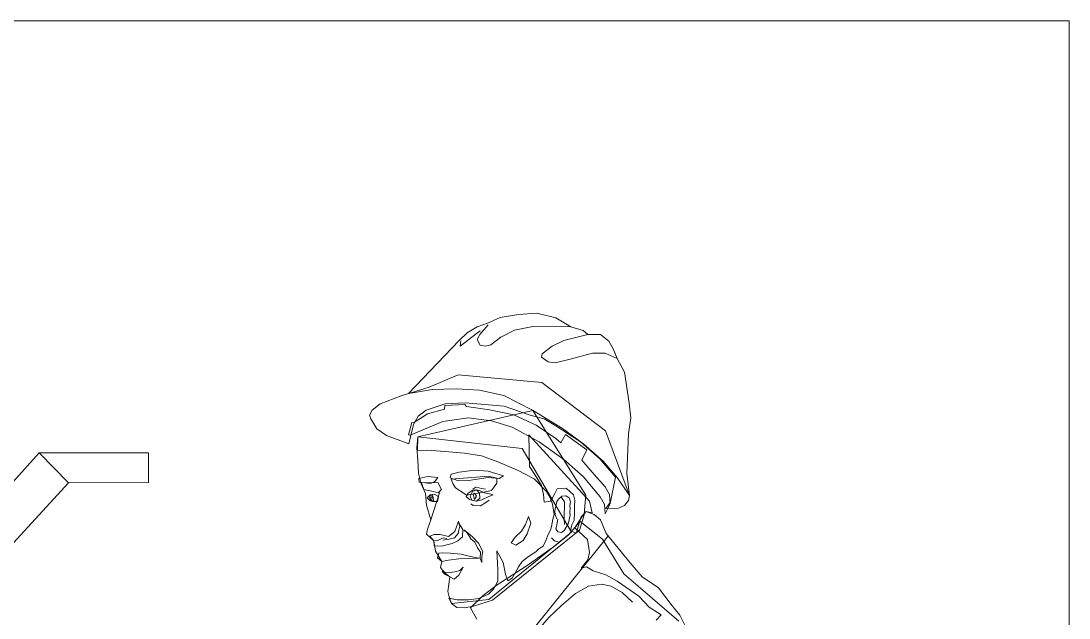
# Model space of a CAD drawing. Header units: millimetres. Extents: x -346728 to 1320345, y -537202 to -385966.
# Drawn here: x 681261 to 691149, y -494305 to -488670 of the extents above; entities that cross this region are included whole.
import ezdxf

# ---------------------------------------------------------------- set-up
doc = ezdxf.new("R2010")
doc.units = ezdxf.units.MM
doc.header["$LTSCALE"] = 100
doc.layers.add('MAY', color=2, linetype='Continuous', lineweight=13)
doc.layers.add('THAY', color=155, linetype='Continuous', lineweight=20)

msp = doc.modelspace()

# ---------------------------------------------------------------- linework, layer by layer
at = {"layer": 'MAY', "color": 33}
for p, q in [((685781, -491467.2, -881.1), (685726.3, -491493.8, -881.1)), ((685954.9, -491439.6, -881.1), (685781, -491467.2, -881.1)), ((686126.6, -491428.8, -881.1), (685954.9, -491439.6, -881.1)), ((686308.2, -491470.4, -881.1), (686126.6, -491428.8, -881.1)), ((686449.6, -491557.6, -881.1), (686308.2, -491470.4, -881.1)), ((685564.6, -491557, -881.1), (685472, -491612.6, -881.1)), ((685671.7, -491520.5, -881.1), (685564.6, -491557, -881.1)), ((685669.4, -491537.2, -881.1), (685589, -491628.4, -881.1)), ((685726.3, -491493.8, -881.1), (685671.7, -491520.5, -881.1)), ((685917.9, -491587.8, -881.1), (686075.1, -491558, -881.1)), ((686075.1, -491558, -881.1), (686416.1, -491553, -881.1)), ((686416.1, -491553, -881.1), (686449.6, -491557.6, -881.1)), ((686564.3, -491590.1, -881.1), (686449.6, -491557.6, -881.1)), ((685472, -491612.6, -881.1), (685393.9, -491687.1, -881.1)), ((685403.8, -491739.5, -881.1), (685555.6, -491623.9, -881.1)), ((685555.6, -491623.9, -881.1), (685593.5, -491595, -881.1)), ((685589, -491628.4, -881.1), (685565.5, -491676.3, -881.1)), ((685565.5, -491676.3, -881.1), (685592.2, -491731, -881.1)), ((685694.7, -491727.8, -881.1), (685789.6, -491655.5, -881.1)), ((685789.6, -491655.5, -881.1), (685917.9, -491587.8, -881.1)), ((686609.9, -491630.3, -881.1), (686381.4, -491684.5, -881.1)), ((686609.9, -491630.3, -881.1), (686564.3, -491590.1, -881.1)), ((686729.2, -491629.4, -881.1), (686609.9, -491630.3, -881.1)), ((686806, -491690.9, -881.1), (686729.2, -491629.4, -881.1)), ((685393.9, -491687.1, -881.1), (684918.1, -492184.5, -881.1)), ((685410.6, -491689.4, -881.1), (685403.8, -491739.5, -881.1)), ((685592.2, -491731, -881.1), (685642.3, -491737.7, -881.1)), ((685642.3, -491737.7, -881.1), (685694.7, -491727.8, -881.1)), ((686272, -491737.8, -881.1), (686177.2, -491810.1, -881.1)), ((686381.4, -491684.5, -881.1), (686272, -491737.8, -881.1)), ((686847.1, -491764.5, -881.1), (686806, -491690.9, -881.1)), ((686885.9, -491854.8, -881.1), (686847.1, -491764.5, -881.1)), ((686177.2, -491810.1, -881.1), (686172.6, -491843.5, -881.1)), ((686172.6, -491843.5, -881.1), (686235, -491886, -881.1)), ((686301.8, -491895, -881.1), (686442.3, -491862.9, -881.1)), ((686442.3, -491862.9, -881.1), (686654.2, -491806.5, -881.1)), ((686654.2, -491806.5, -881.1), (686773.4, -491805.6, -881.1)), ((686773.4, -491805.6, -881.1), (686885.9, -491854.8, -881.1)), ((686953.7, -491983.1, -881.1), (686885.9, -491854.8, -881.1)), ((686235, -491886, -881.1), (686301.8, -491895, -881.1)), ((685384.3, -492009.2, -881.1), (685113.3, -492125.7, -881.1)), ((686174.4, -492082, -881.1), (685384.3, -492009.2, -881.1)), ((686998.8, -492278.6, -881.1), (686953.7, -491983.1, -881.1)), ((685113.3, -492125.7, -881.1), (684846.8, -492208.8, -881.1)), ((684918.1, -492184.5, -881.1), (685144.5, -492147, -881.1)), ((685144.5, -492147, -881.1), (685366.3, -492142.9, -881.1)), ((685366.3, -492142.9, -881.1), (685585.8, -492155.6, -881.1)), ((685585.8, -492155.6, -881.1), (685817.5, -492204, -881.1)), ((686776.6, -492537.9, -881.1), (686174.4, -492082, -881.1)), ((684846.8, -492208.8, -881.1), (684649.3, -492284.3, -881.1)), ((685262.4, -492282.1, -881.1), (685450.7, -492273.5, -881.1)), ((685450.7, -492273.5, -881.1), (685820.7, -492306.5, -881.1)), ((685817.5, -492204, -881.1), (686088.1, -492342.7, -881.1)), ((684573.5, -492342.1, -881.1), (684550, -492390, -881.1)), ((684649.3, -492284.3, -881.1), (684573.5, -492342.1, -881.1)), ((686091.7, -492347.7, -881.1), (685006.2, -492593.8, -881.1)), ((685008, -492400.8, -881.1), (685083.9, -492343, -881.1)), ((685083.9, -492343, -881.1), (685262.4, -492282.1, -881.1)), ((685096.1, -492378.7, -881.1), (685255.6, -492332.2, -881.1)), ((685255.6, -492332.2, -881.1), (685260.1, -492298.8, -881.1)), ((685260.1, -492298.8, -881.1), (685448.5, -492290.2, -881.1)), ((685448.5, -492290.2, -881.1), (685462.9, -492309.2, -881.1)), ((685462.9, -492309.2, -881.1), (685680.2, -492338.6, -881.1)), ((685680.2, -492338.6, -881.1), (685911.9, -492386.9, -881.1)), ((685820.7, -492306.5, -881.1), (686064.6, -492390.5, -881.1)), ((686088.1, -492342.7, -881.1), (686370.9, -492517, -881.1)), ((686591, -493145.5, -881.1), (686091.7, -492347.7, -881.1)), ((687014.2, -492416.8, -881.1), (686998.8, -492278.6, -881.1)), ((684550, -492390, -881.1), (684562.2, -492425.7, -881.1)), ((684562.2, -492425.7, -881.1), (684617.7, -492518.3, -881.1)), ((684916.3, -492575.7, -881.1), (684948.8, -492460.9, -881.1)), ((685239.8, -492449.2, -881.1), (684933, -492577.9, -881.1)), ((684948.8, -492460.9, -881.1), (684965.5, -492463.2, -881.1)), ((684963.3, -492479.9, -881.1), (685008, -492400.8, -881.1)), ((684965.5, -492463.2, -881.1), (685096.1, -492378.7, -881.1)), ((685482.8, -492414, -881.1), (685239.8, -492449.2, -881.1)), ((685700.1, -492443.4, -881.1), (685482.8, -492414, -881.1)), ((685896.1, -492503.9, -881.1), (685700.1, -492443.4, -881.1)), ((685911.9, -492386.9, -881.1), (686120.2, -492483.1, -881.1)), ((686064.6, -492390.5, -881.1), (686196.1, -492425.3, -881.1)), ((686196.1, -492425.3, -881.1), (686306.3, -492491.3, -881.1)), ((686993.8, -492567.2, -881.1), (687014.2, -492416.8, -881.1)), ((684617.7, -492518.3, -881.1), (684711.2, -492582, -881.1)), ((684921.7, -492661.5, -881.1), (684963.3, -492479.9, -881.1)), ((686150, -492640.4, -881.1), (685896.1, -492503.9, -881.1)), ((686120.2, -492483.1, -881.1), (686307.2, -492610.6, -881.1)), ((686306.3, -492491.3, -881.1), (686541.2, -492642.2, -881.1)), ((686352.8, -492650.8, -881.1), (686397.5, -492571.7, -881.1)), ((686370.9, -492517, -881.1), (686572.4, -492663.4, -881.1)), ((686397.5, -492571.7, -881.1), (686599, -492718.1, -881.1)), ((687000.6, -493146.8, -881.1), (686776.6, -492537.9, -881.1)), ((686977.5, -492939.5, -881.1), (686993.8, -492567.2, -881.1)), ((684711.2, -492582, -881.1), (684921.7, -492661.5, -881.1)), ((684933, -492577.9, -881.1), (684916.3, -492575.7, -881.1)), ((685006.2, -492593.8, -881.1), (684995, -492698, -881.1)), ((685006.2, -492593.8, -881.1), (685001.3, -492723.1, -881.1)), ((685989.2, -492704.3, -881.1), (685006.2, -492593.8, -881.1)), ((686053, -492576.2, -881.1), (686058.4, -492873.7, -881.1)), ((686626.2, -493200.6, -881.1), (686053, -492576.2, -881.1)), ((686382.6, -492808, -881.1), (686150, -492640.4, -881.1)), ((686307.2, -492610.6, -881.1), (686352.8, -492650.8, -881.1)), ((686541.2, -492642.2, -881.1), (686723.7, -492803, -881.1)), ((686572.4, -492663.4, -881.1), (686754.8, -492824.3, -881.1)), ((684995, -492698, -881.1), (685004, -492818.5, -881.1)), ((685001.3, -492723.1, -881.1), (685096.7, -492720.5, -881.1)), ((685096.7, -492720.5, -881.1), (685259.9, -492732.8, -881.1)), ((685259.9, -492732.8, -881.1), (685445.7, -492750.2, -881.1)), ((685445.7, -492750.2, -881.1), (685606.4, -492773.8, -881.1)), ((686454.6, -493494.6, -881.1), (685989.2, -492704.3, -881.1)), ((686599, -492718.1, -881.1), (686552, -492813.9, -881.1)), ((685004, -492818.5, -881.1), (685012.9, -492939, -881.1)), ((685606.4, -492773.8, -881.1), (685759.6, -492831.4, -881.1)), ((685759.6, -492831.4, -881.1), (685944.2, -492907.7, -881.1)), ((686565.1, -492968.8, -881.1), (686382.6, -492808, -881.1)), ((686552, -492813.9, -881.1), (686669.9, -492948.9, -881.1)), ((686723.7, -492803, -881.1), (686870.5, -492976.1, -881.1)), ((686754.8, -492824.3, -881.1), (686887.2, -492978.3, -881.1)), ((685012.9, -492939, -881.1), (685038.1, -493039.4, -881.1)), ((685319.2, -492947.4, -881.1), (685311.7, -492981.3, -881.1)), ((685394.5, -492928.5, -881.1), (685319.2, -492947.4, -881.1)), ((685670.7, -492965.8, -881.1), (685320.5, -492995.1, -881.1)), ((685492.4, -492914.6, -881.1), (685394.5, -492928.5, -881.1)), ((685587.8, -492911.9, -881.1), (685492.4, -492914.6, -881.1)), ((685669.4, -492918.1, -881.1), (685587.8, -492911.9, -881.1)), ((685813.8, -492961.9, -881.1), (685669.4, -492918.1, -881.1)), ((685749.8, -492983.3, -881.1), (685670.7, -492965.8, -881.1)), ((685772.4, -492988.3, -881.1), (685813.8, -492961.9, -881.1)), ((685944.2, -492907.7, -881.1), (686103.7, -492990.4, -881.1)), ((686058.4, -492873.7, -881.1), (686111.2, -492956.5, -881.1)), ((686111.2, -492956.5, -881.1), (686172.9, -493053.1, -881.1)), ((686726.4, -493160.8, -881.1), (686565.1, -492968.8, -881.1)), ((686669.9, -492948.9, -881.1), (686773.3, -493065, -881.1)), ((687000.6, -493146.8, -881.1), (686977.5, -492939.5, -881.1)), ((685100.8, -492970.3, -881.1), (685014.2, -492986.7, -881.1)), ((685014.2, -492986.7, -881.1), (685018, -493023.1, -881.1)), ((685018, -493023.1, -881.1), (685122.2, -493034.3, -881.1)), ((685038.1, -493039.4, -881.1), (685077.1, -493131, -881.1)), ((685195, -493026.6, -881.1), (685040.6, -493028.1, -881.1)), ((685040.6, -493028.1, -881.1), (685062, -493092.1, -881.1)), ((685193.7, -492978.9, -881.1), (685100.8, -492970.3, -881.1)), ((685122.2, -493034.3, -881.1), (685161.1, -493019.2, -881.1)), ((685161.1, -493019.2, -881.1), (685193.7, -492978.9, -881.1)), ((685227.7, -493093.1, -881.1), (685195, -493026.6, -881.1)), ((685311.7, -492981.3, -881.1), (685388.3, -493010.1, -881.1)), ((685320.5, -492995.1, -881.1), (685335.6, -493034, -881.1)), ((685335.6, -493034, -881.1), (685362, -493075.4, -881.1)), ((685388.3, -493010.1, -881.1), (685483.7, -493007.5, -881.1)), ((685483.7, -493007.5, -881.1), (685668.2, -492977.1, -881.1)), ((685668.2, -492977.1, -881.1), (685772.4, -492988.3, -881.1)), ((685699.7, -493102.6, -881.1), (685751.1, -493031, -881.1)), ((685751.1, -493031, -881.1), (685749.8, -492983.3, -881.1)), ((686103.7, -492990.4, -881.1), (686219.4, -493110.8, -881.1)), ((686172.9, -493053.1, -881.1), (686189.3, -493139.7, -881.1)), ((686773.3, -493065, -881.1), (686814.5, -493138.7, -881.1)), ((686870.5, -492976.1, -881.1), (686822.1, -493207.8, -881.1)), ((686887.2, -492978.3, -881.1), (687000.6, -493146.8, -881.1)), ((685062, -493092.1, -881.1), (685107.2, -493102.1, -881.1)), ((685077.1, -493131, -881.1), (685088.6, -493240.2, -881.1)), ((685092.3, -493169.9, -881.1), (685122.3, -493141, -881.1)), ((685107.2, -493102.1, -881.1), (685152.4, -493112, -881.1)), ((685117.4, -493163.6, -881.1), (685114.9, -493174.9, -881.1)), ((685128.7, -493166.1, -881.1), (685117.4, -493163.6, -881.1)), ((685119.8, -493152.3, -881.1), (685144.9, -493145.9, -881.1)), ((685121.2, -493200, -881.1), (685119.8, -493152.3, -881.1)), ((685122.3, -493141, -881.1), (685158.7, -493137.1, -881.1)), ((685142.4, -493157.2, -881.1), (685128.7, -493166.1, -881.1)), ((685208.9, -493124.5, -881.1), (685128.9, -493379.4, -881.1)), ((685140, -493168.5, -881.1), (685142.4, -493157.2, -881.1)), ((685144.9, -493145.9, -881.1), (685157.6, -493196.1, -881.1)), ((685152.4, -493112, -881.1), (685197.6, -493122, -881.1)), ((685158.7, -493137.1, -881.1), (685201.4, -493158.4, -881.1)), ((685201.4, -493158.4, -881.1), (685191.5, -493203.6, -881.1)), ((685197.6, -493122, -881.1), (685227.7, -493093.1, -881.1)), ((685362, -493075.4, -881.1), (685413.5, -493110.5, -881.1)), ((685413.5, -493110.5, -881.1), (685465, -493145.6, -881.1)), ((685481.3, -493125.5, -881.1), (685462.5, -493156.9, -881.1)), ((685462.5, -493156.9, -881.1), (685491.4, -493187, -881.1)), ((685465, -493145.6, -881.1), (685613.1, -493119, -881.1)), ((685522.7, -493099, -881.1), (685481.3, -493125.5, -881.1)), ((685498.9, -493153.1, -881.1), (685520.2, -493110.3, -881.1)), ((685514, -493191.9, -881.1), (685498.9, -493153.1, -881.1)), ((685520.2, -493110.3, -881.1), (685559.1, -493095.2, -881.1)), ((685559.1, -493095.2, -881.1), (685522.7, -493099, -881.1)), ((685552.8, -493070.1, -881.1), (685525.2, -493087.7, -881.1)), ((685526.5, -493135.4, -881.1), (685540.3, -493126.6, -881.1)), ((685539.1, -493185.6, -881.1), (685526.5, -493135.4, -881.1)), ((685557.9, -493154.2, -881.1), (685539.1, -493185.6, -881.1)), ((685540.3, -493126.6, -881.1), (685557.9, -493154.2, -881.1)), ((685609.3, -493082.6, -881.1), (685552.8, -493070.1, -881.1)), ((685593, -493102.7, -881.1), (685559.1, -493095.2, -881.1)), ((685559.1, -493095.2, -881.1), (685588, -493125.3, -881.1)), ((685588, -493125.3, -881.1), (685589.3, -493173, -881.1)), ((685635.7, -493124, -881.1), (685593, -493102.7, -881.1)), ((685643.2, -493090.1, -881.1), (685609.3, -493082.6, -881.1)), ((685609.4, -493189.3, -881.1), (685675.9, -493156.6, -881.1)), ((685613.1, -493119, -881.1), (685699.7, -493102.6, -881.1)), ((685680.9, -493134, -881.1), (685635.7, -493124, -881.1)), ((685675.9, -493156.6, -881.1), (685714.8, -493141.5, -881.1)), ((685714.8, -493141.5, -881.1), (685680.9, -493134, -881.1)), ((686189.3, -493139.7, -881.1), (686196.9, -493212.5, -881.1)), ((686219.4, -493110.8, -881.1), (686254.6, -493165.9, -881.1)), ((686254.6, -493165.9, -881.1), (686276, -493229.9, -881.1)), ((686277.2, -493170.9, -881.1), (686298.5, -493128.2, -881.1)), ((686298.5, -493128.2, -881.1), (686319.8, -493085.5, -881.1)), ((686319.8, -493085.5, -881.1), (686356.2, -493081.7, -881.1)), ((686363.8, -493154.5, -881.1), (686333.7, -493183.4, -881.1)), ((686356.2, -493081.7, -881.1), (686403.9, -493080.4, -881.1)), ((686361.3, -493165.8, -881.1), (686387.7, -493207.2, -881.1)), ((686400.2, -493150.7, -881.1), (686363.8, -493154.5, -881.1)), ((686431.6, -493169.5, -881.1), (686400.2, -493150.7, -881.1)), ((686403.9, -493080.4, -881.1), (686473, -493143.1, -881.1)), ((686473, -493143.1, -881.1), (686485.6, -493193.3, -881.1)), ((686579.8, -493249.7, -881.1), (686591, -493145.5, -881.1)), ((686767.5, -493234.4, -881.1), (686726.4, -493160.8, -881.1)), ((686814.5, -493138.7, -881.1), (686819.9, -493224.5, -881.1)), ((686993.8, -493197, -881.1), (687000.6, -493146.8, -881.1)), ((685088.6, -493240.2, -881.1), (685128.9, -493379.4, -881.1)), ((685121.2, -493200, -881.1), (685092.3, -493169.9, -881.1)), ((685114.9, -493174.9, -881.1), (685126.2, -493177.4, -881.1)), ((685157.6, -493196.1, -881.1), (685121.2, -493200, -881.1)), ((685143.8, -493204.9, -881.1), (685121.2, -493200, -881.1)), ((685126.2, -493177.4, -881.1), (685123.7, -493188.7, -881.1)), ((685123.7, -493188.7, -881.1), (685135, -493191.1, -881.1)), ((685135, -493191.1, -881.1), (685137.5, -493179.8, -881.1)), ((685137.5, -493179.8, -881.1), (685148.8, -493182.3, -881.1)), ((685151.3, -493171, -881.1), (685140, -493168.5, -881.1)), ((685191.5, -493203.6, -881.1), (685143.8, -493204.9, -881.1)), ((685148.8, -493182.3, -881.1), (685151.3, -493171, -881.1)), ((685491.4, -493187, -881.1), (685525.3, -493194.4, -881.1)), ((685506.5, -493225.8, -881.1), (685526.6, -493242.1, -881.1)), ((685559.2, -493201.9, -881.1), (685514, -493191.9, -881.1)), ((685525.3, -493194.4, -881.1), (685559.2, -493201.9, -881.1)), ((685526.6, -493242.1, -881.1), (685596.9, -493245.8, -881.1)), ((685589.3, -493173, -881.1), (685559.2, -493201.9, -881.1)), ((685559.2, -493201.9, -881.1), (685609.4, -493189.3, -881.1)), ((685596.9, -493245.8, -881.1), (685638.3, -493219.4, -881.1)), ((685638.3, -493219.4, -881.1), (685679.7, -493193, -881.1)), ((686196.9, -493212.5, -881.1), (686258.4, -493202.3, -881.1)), ((686258.4, -493202.3, -881.1), (686277.2, -493170.9, -881.1)), ((686276, -493229.9, -881.1), (686289.9, -493327.8, -881.1)), ((686304.9, -493260, -881.1), (686297.4, -493293.9, -881.1)), ((686309.9, -493237.4, -881.1), (686304.9, -493260, -881.1)), ((686317.4, -493203.5, -881.1), (686309.9, -493237.4, -881.1)), ((686333.7, -493183.4, -881.1), (686317.4, -493203.5, -881.1)), ((686389, -493254.9, -881.1), (686385.3, -493325.2, -881.1)), ((686387.7, -493207.2, -881.1), (686389, -493254.9, -881.1)), ((686446.7, -493208.4, -881.1), (686431.6, -493169.5, -881.1)), ((686439.2, -493242.3, -881.1), (686446.7, -493208.4, -881.1)), ((686443, -493278.7, -881.1), (686439.2, -493242.3, -881.1)), ((686484.4, -493252.3, -881.1), (686483.2, -493311.3, -881.1)), ((686485.6, -493193.3, -881.1), (686484.4, -493252.3, -881.1)), ((686573.6, -493331.2, -881.1), (686579.8, -493249.7, -881.1)), ((686648.9, -493312.3, -881.1), (686626.2, -493200.6, -881.1)), ((686772.9, -493320.3, -881.1), (686767.5, -493234.4, -881.1)), ((686822.1, -493207.8, -881.1), (686779.7, -493270.1, -881.1)), ((686819.9, -493224.5, -881.1), (686796.4, -493272.4, -881.1)), ((686898.9, -493269.2, -881.1), (686953.6, -493242.6, -881.1)), ((686953.6, -493242.6, -881.1), (686993.8, -493197, -881.1)), ((686048.9, -493345.7, -881.1), (686020.2, -493422.3, -881.1)), ((686070.4, -493409.7, -881.1), (686048.9, -493345.7, -881.1)), ((686289.9, -493327.8, -881.1), (686279.9, -493373, -881.1)), ((686297.4, -493293.9, -881.1), (686301.2, -493330.3, -881.1)), ((686301.2, -493330.3, -881.1), (686316.3, -493369.2, -881.1)), ((686385.3, -493325.2, -881.1), (686386.6, -493372.9, -881.1)), ((686429.3, -493394.2, -881.1), (686436.8, -493360.3, -881.1)), ((686436.8, -493360.3, -881.1), (686441.8, -493337.7, -881.1)), ((686438, -493301.3, -881.1), (686443, -493278.7, -881.1)), ((686441.8, -493337.7, -881.1), (686438, -493301.3, -881.1)), ((686483.2, -493311.3, -881.1), (686479.5, -493381.6, -881.1)), ((686559.8, -493340.1, -881.1), (686487.1, -493454.4, -881.1)), ((686499.8, -493504.6, -881.1), (686546, -493348.9, -881.1)), ((686529.9, -493475.7, -881.1), (686573.6, -493331.2, -881.1)), ((686546, -493348.9, -881.1), (686592.4, -493299.8, -881.1)), ((686592.4, -493299.8, -881.1), (686559.8, -493340.1, -881.1)), ((686592.4, -493299.8, -881.1), (686648.9, -493312.3, -881.1)), ((686669, -493328.6, -881.1), (686592.4, -493299.8, -881.1)), ((686729.3, -493377.5, -881.1), (686669, -493328.6, -881.1)), ((686796.4, -493272.4, -881.1), (686772.9, -493320.3, -881.1)), ((686779.7, -493270.1, -881.1), (686898.9, -493269.2, -881.1)), ((685128.9, -493379.4, -881.1), (685097.6, -493467.3, -881.1)), ((685385, -493400.5, -881.1), (685353.7, -493488.4, -881.1)), ((685429, -493469.5, -881.1), (685385, -493400.5, -881.1)), ((685387.5, -493389.2, -881.1), (685400.1, -493439.4, -881.1)), ((685400.1, -493439.4, -881.1), (685392.6, -493473.3, -881.1)), ((686020.2, -493422.3, -881.1), (685982.6, -493485.1, -881.1)), ((686036.6, -493508.9, -881.1), (686070.4, -493409.7, -881.1)), ((686265, -493440.8, -881.1), (686257.5, -493474.7, -881.1)), ((686279.9, -493373, -881.1), (686265, -493440.8, -881.1)), ((686315.2, -493428.2, -881.1), (686307.7, -493462.1, -881.1)), ((686307.7, -493462.1, -881.1), (686325.3, -493489.7, -881.1)), ((686320.1, -493405.6, -881.1), (686315.2, -493428.2, -881.1)), ((686327.6, -493371.7, -881.1), (686320.1, -493405.6, -881.1)), ((686386.6, -493372.9, -881.1), (686387.9, -493420.6, -881.1)), ((686386.8, -493479.6, -881.1), (686405.6, -493448.2, -881.1)), ((686405.6, -493448.2, -881.1), (686424.3, -493416.8, -881.1)), ((686424.3, -493416.8, -881.1), (686429.3, -493394.2, -881.1)), ((686536, -493394.1, -881.1), (686424.5, -493523.5, -881.1)), ((686458.2, -493424.3, -881.1), (686445.8, -493480.8, -881.1)), ((686479.5, -493381.6, -881.1), (686458.2, -493424.3, -881.1)), ((686487.1, -493454.4, -881.1), (686605.3, -493563.4, -881.1)), ((686748.4, -493559.5, -881.1), (686536, -493394.1, -881.1)), ((686783.4, -493508, -881.1), (686729.3, -493377.5, -881.1)), ((685097.6, -493467.3, -881.1), (685087.6, -493512.5, -881.1)), ((685087.6, -493512.5, -881.1), (685156.8, -493575.2, -881.1)), ((685157.9, -493516.2, -881.1), (685119.1, -493531.3, -881.1)), ((685119.1, -493531.3, -881.1), (685156.8, -493575.2, -881.1)), ((685216.9, -493517.4, -881.1), (685157.9, -493516.2, -881.1)), ((685245.8, -493547.5, -881.1), (685193.2, -493571.4, -881.1)), ((685296, -493534.9, -881.1), (685216.9, -493517.4, -881.1)), ((685302.3, -493560, -881.1), (685240.9, -493570.1, -881.1)), ((685279.7, -493555, -881.1), (685245.8, -493547.5, -881.1)), ((685353.7, -493488.4, -881.1), (685296, -493534.9, -881.1)), ((685352.5, -493547.4, -881.1), (685302.3, -493560, -881.1)), ((685385.1, -493507.2, -881.1), (685352.5, -493547.4, -881.1)), ((685381.4, -493577.5, -881.1), (685425.3, -493539.7, -881.1)), ((685392.6, -493473.3, -881.1), (685385.1, -493507.2, -881.1)), ((685425.3, -493539.7, -881.1), (685429, -493469.5, -881.1)), ((685440.3, -493471.9, -881.1), (685469.2, -493502, -881.1)), ((685480.5, -493504.5, -881.1), (685440.3, -493471.9, -881.1)), ((685469.2, -493502, -881.1), (685504.4, -493557.2, -881.1)), ((685520.7, -493537.1, -881.1), (685480.5, -493504.5, -881.1)), ((685504.4, -493557.2, -881.1), (685544.6, -493589.8, -881.1)), ((685578.5, -493597.3, -881.1), (685520.7, -493537.1, -881.1)), ((685674.6, -494128.1, -881.1), (686454.6, -493494.6, -881.1)), ((685708.5, -494135.6, -881.1), (686529.9, -493475.7, -881.1)), ((686803.6, -493524.3, -881.1), (685774.6, -494802.1, -881.1)), ((685922.4, -493542.9, -881.1), (685887.3, -493594.4, -881.1)), ((685982.6, -493485.1, -881.1), (685922.4, -493542.9, -881.1)), ((685999, -493571.7, -881.1), (686036.6, -493508.9, -881.1)), ((686236.2, -493517.4, -881.1), (686212.4, -493571.4, -881.1)), ((686257.5, -493474.7, -881.1), (686236.2, -493517.4, -881.1)), ((686265.1, -493547.5, -881.1), (686294, -493577.6, -881.1)), ((686424.5, -493523.5, -881.1), (686295.3, -493625.3, -881.1)), ((686325.3, -493489.7, -881.1), (686359.2, -493497.2, -881.1)), ((686359.2, -493497.2, -881.1), (686386.8, -493479.6, -881.1)), ((686445.8, -493480.8, -881.1), (686499.8, -493504.6, -881.1)), ((686948.3, -493888.1, -881.1), (686748.4, -493559.5, -881.1)), ((687007.2, -493782.6, -881.1), (686783.4, -493508, -881.1)), ((685193.2, -493571.4, -881.1), (685156.8, -493575.2, -881.1)), ((685156.8, -493575.2, -881.1), (685170.7, -493673.1, -881.1)), ((685156.8, -493575.2, -881.1), (685158.1, -493622.9, -881.1)), ((685158.1, -493622.9, -881.1), (685228.4, -493626.6, -881.1)), ((685228.4, -493626.6, -881.1), (685328.8, -493601.4, -881.1)), ((685328.8, -493601.4, -881.1), (685381.4, -493577.5, -881.1)), ((685544.6, -493589.8, -881.1), (685568.6, -493642.5, -881.1)), ((685568.6, -493642.5, -881.1), (685595, -493683.9, -881.1)), ((685620.1, -493677.6, -881.1), (685578.5, -493597.3, -881.1)), ((685887.3, -493594.4, -881.1), (685930, -493615.7, -881.1)), ((685930, -493615.7, -881.1), (685999, -493571.7, -881.1)), ((686295.3, -493625.3, -881.1), (686028.2, -493815.2, -881.1)), ((686147.2, -493651.8, -881.1), (686117.1, -493680.8, -881.1)), ((686188.6, -493625.4, -881.1), (686147.2, -493651.8, -881.1)), ((686212.4, -493571.4, -881.1), (686188.6, -493625.4, -881.1)), ((686294, -493577.6, -881.1), (686327.9, -493585.1, -881.1)), ((686605.3, -493563.4, -881.1), (686625.5, -493686.4, -881.1)), ((685170.7, -493673.1, -881.1), (685232.3, -493769.7, -881.1)), ((685202.1, -493691.9, -881.1), (685192.1, -493737.1, -881.1)), ((685192.1, -493737.1, -881.1), (685232.3, -493769.7, -881.1)), ((685238.5, -493688.1, -881.1), (685202.1, -493691.9, -881.1)), ((685232.3, -493769.7, -881.1), (685293.8, -493759.6, -881.1)), ((685308.8, -493691.8, -881.1), (685238.5, -493688.1, -881.1)), ((685293.8, -493759.6, -881.1), (685391.7, -493745.6, -881.1)), ((685413, -493702.9, -881.1), (685308.8, -493691.8, -881.1)), ((685391.7, -493745.6, -881.1), (685487.1, -493743, -881.1)), ((685503.4, -493722.9, -881.1), (685413, -493702.9, -881.1)), ((685487.1, -493743, -881.1), (685582.5, -493740.4, -881.1)), ((685582.5, -493740.4, -881.1), (685503.4, -493722.9, -881.1)), ((685595, -493683.9, -881.1), (685593.8, -493742.9, -881.1)), ((685593.8, -493742.9, -881.1), (685608.9, -493781.8, -881.1)), ((685608.9, -493781.8, -881.1), (685610.1, -493722.8, -881.1)), ((685610.1, -493722.8, -881.1), (685620.1, -493677.6, -881.1)), ((685811, -493779, -881.1), (685751.9, -493671.2, -881.1)), ((685751.9, -493671.2, -881.1), (685759.6, -493850.6, -881.1)), ((686048.1, -493724.8, -881.1), (685990.5, -493771.3, -881.1)), ((686117.1, -493680.8, -881.1), (686048.1, -493724.8, -881.1)), ((686610.5, -493754.2, -881.1), (686545.3, -493834.6, -881.1)), ((686625.5, -493686.4, -881.1), (686610.5, -493754.2, -881.1)), ((685232.3, -493769.7, -881.1), (685219.8, -493826.2, -881.1)), ((685219.8, -493826.2, -881.1), (685237.4, -493853.8, -881.1)), ((685237.4, -493853.8, -881.1), (685266.3, -493883.9, -881.1)), ((685403.1, -493854.8, -881.1), (685352.9, -493867.4, -881.1)), ((685393.1, -493900, -881.1), (685433.2, -493825.9, -881.1)), ((685433.2, -493825.9, -881.1), (685403.1, -493854.8, -881.1)), ((686028.2, -493815.2, -881.1), (685752.2, -493991.2, -881.1)), ((685759.6, -493850.6, -881.1), (685759.7, -493957.3, -881.1)), ((685833.7, -493890.7, -881.1), (685811, -493779, -881.1)), ((685955.4, -493822.8, -881.1), (685896.5, -493928.3, -881.1)), ((685990.5, -493771.3, -881.1), (685955.4, -493822.8, -881.1)), ((686545.3, -493834.6, -881.1), (686595.5, -493822, -881.1)), ((686595.5, -493822, -881.1), (686658.3, -493859.6, -881.1)), ((687120.3, -493914.3, -881.1), (687007.2, -493782.6, -881.1)), ((685291.4, -493877.6, -881.1), (685234.9, -493865.1, -881.1)), ((685234.9, -493865.1, -881.1), (685263.8, -493895.2, -881.1)), ((685263.8, -493895.2, -881.1), (685306.5, -493916.5, -881.1)), ((685266.3, -493883.9, -881.1), (685306.5, -493916.5, -881.1)), ((685306.5, -493916.5, -881.1), (685287.9, -494054.6, -881.1)), ((685352.9, -493867.4, -881.1), (685291.4, -493877.6, -881.1)), ((685306.5, -493916.5, -881.1), (685349.2, -493937.7, -881.1)), ((685349.2, -493937.7, -881.1), (685393.1, -493900, -881.1)), ((685759.7, -493957.3, -881.1), (685719.7, -494031.4, -881.1)), ((685855.1, -493954.7, -881.1), (685833.7, -493890.7, -881.1)), ((685896.5, -493928.3, -881.1), (685855.1, -493954.7, -881.1)), ((686658.3, -493859.6, -881.1), (686780.2, -493898.4, -881.1)), ((686780.2, -493898.4, -881.1), (686885.7, -493957.2, -881.1)), ((686885.7, -493957.2, -881.1), (687091.7, -494097.6, -881.1)), ((687466, -494334.3, -881.1), (686948.3, -493888.1, -881.1)), ((687274.9, -494019.5, -881.1), (687120.3, -493914.3, -881.1)), ((685287.9, -494054.6, -881.1), (685300.5, -494104.7, -881.1)), ((685752.2, -493991.2, -881.1), (685623.1, -494093.1, -881.1)), ((685719.7, -494031.4, -881.1), (685673.3, -494080.4, -881.1)), ((686614.6, -494004, -881.1), (686492.9, -494071.9, -881.1)), ((686737.6, -493983.8, -881.1), (686614.6, -494004, -881.1)), ((686828, -494003.7, -881.1), (686737.6, -493983.8, -881.1)), ((686933.5, -494062.6, -881.1), (686828, -494003.7, -881.1)), ((687394.3, -494176.3, -881.1), (687274.9, -494019.5, -881.1)), ((685298, -494116, -881.1), (685321.9, -494168.7, -881.1)), ((685377.1, -494133.5, -881.1), (685298, -494116, -881.1)), ((685300.5, -494104.7, -881.1), (685321.9, -494168.7, -881.1)), ((685321.9, -494168.7, -881.1), (685674.6, -494128.1, -881.1)), ((685483.8, -494133.4, -881.1), (685377.1, -494133.5, -881.1)), ((685581.7, -494119.5, -881.1), (685483.8, -494133.4, -881.1)), ((685623.1, -494093.1, -881.1), (685502.7, -494208.7, -881.1)), ((685530.3, -494191.1, -881.1), (685708.5, -494135.6, -881.1)), ((685673.3, -494080.4, -881.1), (685581.7, -494119.5, -881.1)), ((686492.9, -494071.9, -881.1), (686361.3, -494185.1, -881.1)), ((687031.5, -494155.4, -881.1), (686933.5, -494062.6, -881.1)), ((687091.7, -494097.6, -881.1), (687187.2, -494201.6, -881.1)), ((685321.9, -494168.7, -881.1), (685373.4, -494203.8, -881.1)), ((685373.4, -494203.8, -881.1), (685443.7, -494207.5, -881.1)), ((685443.7, -494207.5, -881.1), (685530.3, -494191.1, -881.1)), ((685502.7, -494208.7, -881.1), (685561.8, -494316.6, -881.1)), ((686361.3, -494185.1, -881.1), (686240.9, -494300.7, -881.1)), ((687187.2, -494201.6, -881.1), (687301.5, -494274.3, -881.1)), ((687478.5, -494277.8, -881.1), (687394.3, -494176.3, -881.1)), ((686240.9, -494300.7, -881.1), (686017.8, -494559.5, -881.1)), ((687301.5, -494274.3, -881.1), (687255.1, -494323.3, -881.1)), ((687543.9, -494410.8, -881.1), (687478.5, -494277.8, -881.1))]:
    msp.add_line(p, q, dxfattribs=at)
at = {"layer": 'THAY', "color": 3}
for p, q in [((673955.1, -488670.5, -881.1), (691148.5, -488670.5, -881.1)), ((691148.5, -488670.5, -881.1), (691148.5, -500887.7, -881.1)), ((680272.3, -494028.9, -881.1), (681433.4, -492747.1, -881.1)), ((681433.4, -492747.1, -881.1), (682466, -492747.1, -881.1)), ((681710.3, -493030, -881.1), (681433.4, -492747.1, -881.1)), ((680272.3, -494583, -881.1), (681710.3, -493030, -881.1)), ((682466, -493026.7, -881.1), (681710.3, -493030, -881.1))]:
    msp.add_line(p, q, dxfattribs=at)
at = {"layer": 'THAY'}
msp.add_line((682466, -492747.1, -881.1), (682466, -493026.7, -881.1), dxfattribs=at)

doc.saveas('drawing.dxf')
